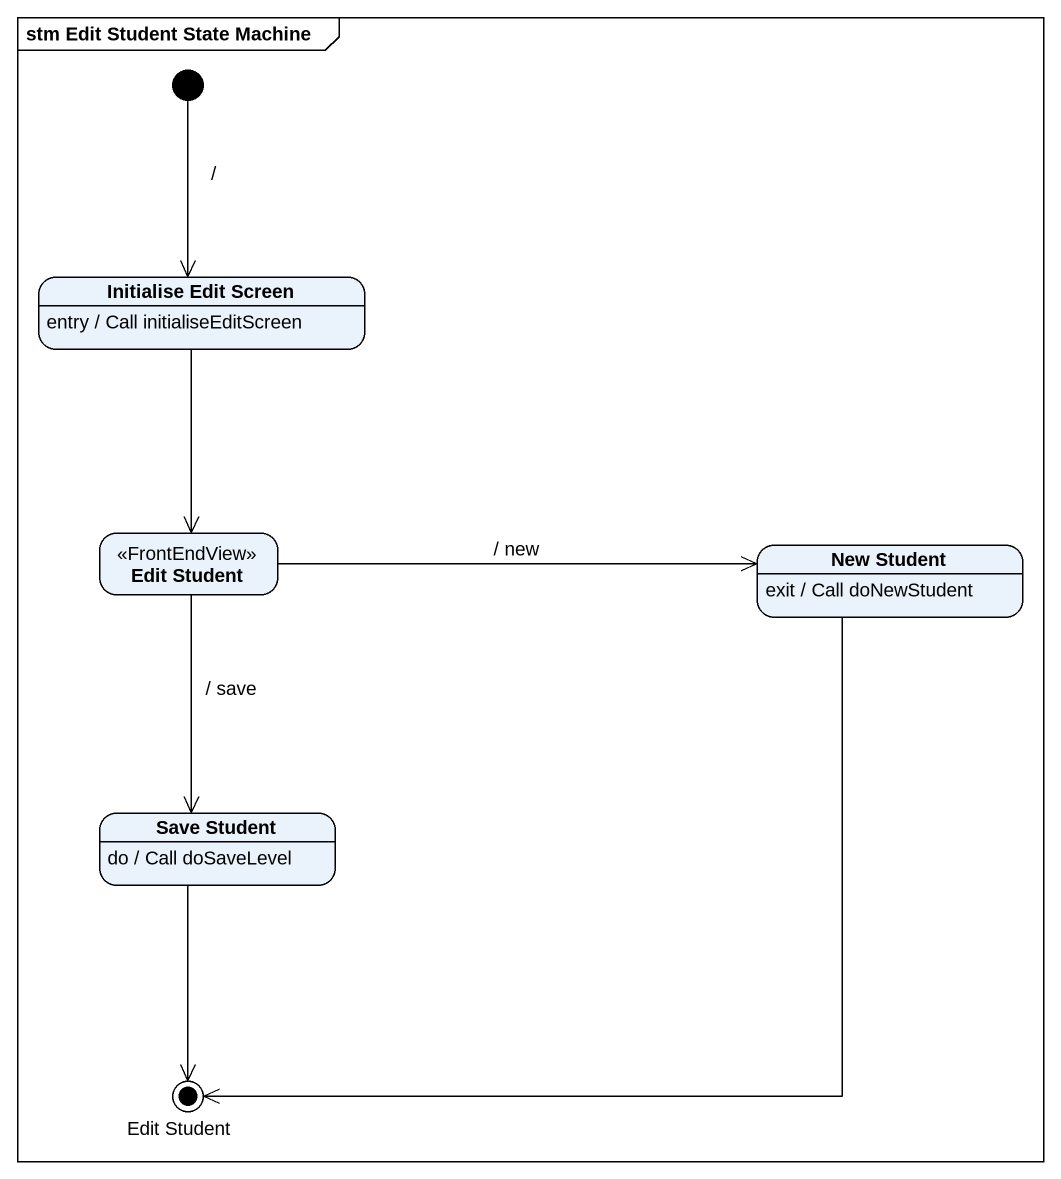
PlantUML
@startuml
mainframe stm Edit Student State Machine
hide empty description
state "Initialise Edit Screen" as Initialise_Edit_Screen
Initialise_Edit_Screen : entry / Call initialiseEditScreen
state "Edit Student" as Edit_Student <<FrontEndView>>
state "New Student" as New_Student
New_Student : exit / Call doNewStudent
state "Save Student" as Save_Student
Save_Student : do / Call doSaveLevel
state "Edit Student" as Edit_Student_2 <<end>>
[*] --> Initialise_Edit_Screen : /
Initialise_Edit_Screen --> Edit_Student
Edit_Student -right-> New_Student : / new
Edit_Student --> Save_Student : / save
New_Student --> Edit_Student_2
Save_Student --> Edit_Student_2
@enduml
